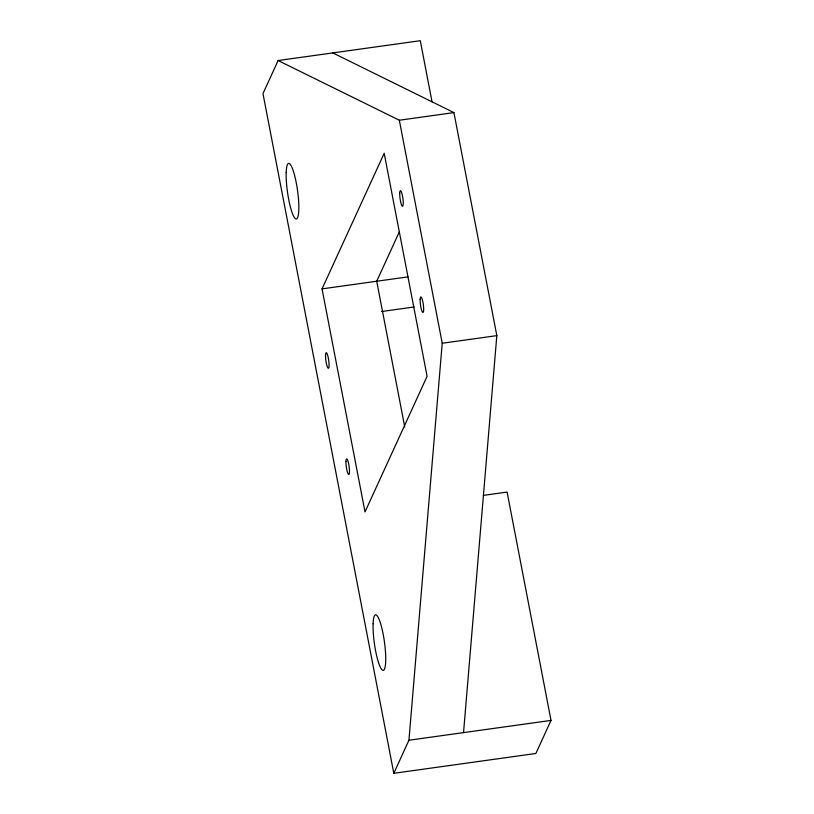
<?xml version="1.0" encoding="UTF-8"?>
<svg xmlns="http://www.w3.org/2000/svg" width="814" height="814" viewBox="0 0 814 814"><rect width="100%" height="100%" fill="white"/><g stroke="black" fill="none" stroke-linecap="round" stroke-linejoin="round"><path stroke-width="1.22" d="M393.803 773.3L408.933 740.231L442.226 343.254L399.338 120.228L278.123 60.541L262.983 93.6L393.803 773.3L535.877 753.479L551.017 720.41L507.102 492.073L483.353 495.38M463.532 732.62L496.825 335.633L453.927 112.607L332.804 52.91M399.338 231.848L376.719 281.247L404.751 427.024M322.039 288.878L384.198 153.286L427.096 376.322L365.018 511.894L322.039 288.878L407.967 276.882M278.123 60.541L420.289 40.7L432.051 101.842M399.338 120.228L453.927 112.607M381.573 311.528L414.072 306.99M442.226 343.254L496.825 335.633M408.933 740.231L551.017 720.41M325.539 355.219A7.855 1.425 82.1 0 0 328.011 368.101A7.855 1.425 82.1 0 0 328.368 358.191A7.855 1.425 82.1 0 0 325.539 355.219M345.96 461.426A7.855 1.425 82.1 0 0 348.443 474.308A7.855 1.425 82.1 0 0 348.789 464.397A7.855 1.425 82.1 0 0 345.96 461.426M420.146 299.399A7.855 1.425 82.1 0 0 422.619 312.281A7.855 1.425 82.1 0 0 422.975 302.37A7.855 1.425 82.1 0 0 420.146 299.399M399.715 193.193A7.855 1.425 82.1 0 0 402.197 206.074A7.855 1.425 82.1 0 0 402.543 196.164A7.855 1.425 82.1 0 0 399.715 193.193M286.192 172.385A28.073 5.088 82.1 0 0 295.044 218.366A28.073 5.088 82.1 0 0 296.296 182.977A28.073 5.088 82.1 0 0 286.192 172.385M373.097 623.738A28.073 5.088 82.1 0 0 381.939 669.729A28.073 5.088 82.1 0 0 383.191 634.33A28.073 5.088 82.1 0 0 373.097 623.738"/></g></svg>
